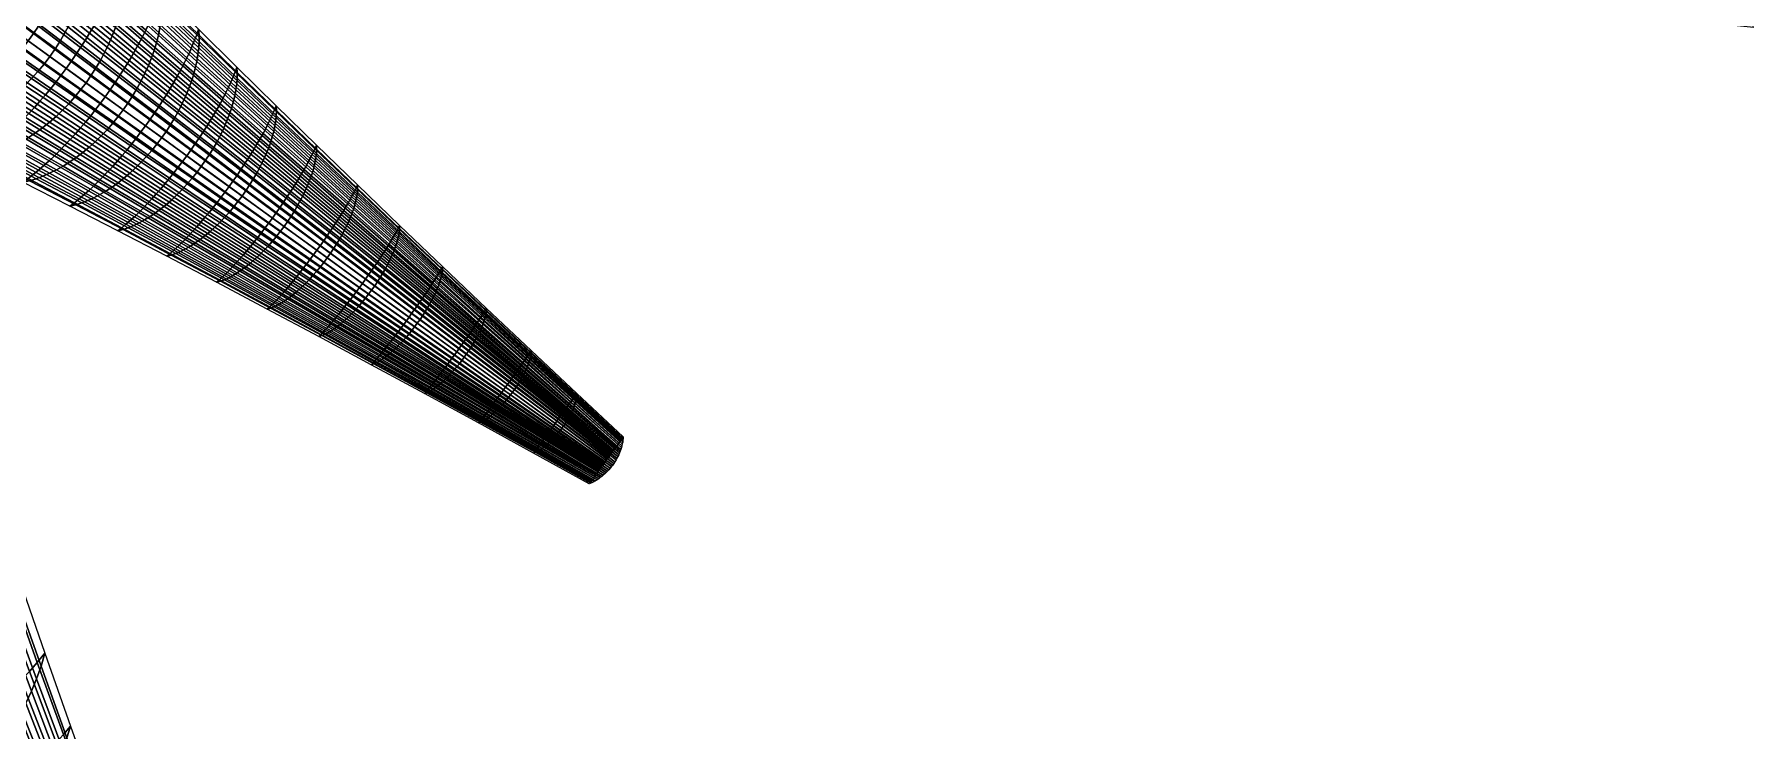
# Model space of a CAD drawing. Header units: inches. Extents: x 29.4 to 79.5, y 9 to 69.7.
# Drawn here: x 34.727 to 36.145, y 19.332 to 19.91 of the extents above; entities that cross this region are included whole.
import ezdxf

# ---------------------------------------------------------------- set-up
doc = ezdxf.new("R2010")
doc.units = ezdxf.units.IN
doc.header["$MEASUREMENT"] = 0
doc.layers.add('planta', color=7, linetype='Continuous')

# ---------------------------------------------------------------- blocks, each defined once
blk = doc.blocks.new('hoja1')
at = {"color": 86}
mesh = blk.add_polymesh((9, 9), dxfattribs=at)
for k, corner in enumerate([(-0.003411, 0.045225, 0.059795), (-0.003112, 0.047264, 0.061868), (-0.002815, 0.049346, 0.063898), (-0.002518, 0.051467, 0.065886), (-0.002224, 0.053629, 0.067831), (-0.00193, 0.05583, 0.069732), (-0.001639, 0.058068, 0.071588), (-0.001349, 0.060344, 0.073399), (-0.001061, 0.062656, 0.075163), (-0.003278, 0.045333, 0.059764), (-0.002995, 0.047356, 0.061834), (-0.002712, 0.049423, 0.063864), (-0.002429, 0.051532, 0.065851), (-0.002145, 0.053683, 0.067795), (-0.001862, 0.055875, 0.069695), (-0.001577, 0.058108, 0.071551), (-0.001293, 0.060379, 0.073361), (-0.001007, 0.06269, 0.075125), (-0.003129, 0.045435, 0.059734), (-0.002863, 0.047444, 0.061803), (-0.002595, 0.049497, 0.063831), (-0.002326, 0.051594, 0.065817), (-0.002056, 0.053735, 0.067761), (-0.001783, 0.055919, 0.06966), (-0.001508, 0.058145, 0.071515), (-0.001231, 0.060413, 0.073325), (-0.000952, 0.062722, 0.07509), (-0.002966, 0.045532, 0.059705), (-0.002717, 0.047526, 0.061774), (-0.002466, 0.049566, 0.063801), (-0.002212, 0.051652, 0.065786), (-0.001955, 0.053783, 0.067728), (-0.001695, 0.055959, 0.069627), (-0.001431, 0.05818, 0.071482), (-0.001164, 0.060444, 0.073292), (-0.000894, 0.062753, 0.075056), (-0.00279, 0.045622, 0.059679), (-0.002558, 0.047603, 0.061746), (-0.002324, 0.049631, 0.063772), (-0.002085, 0.051706, 0.065757), (-0.001844, 0.053829, 0.067698), (-0.001598, 0.055997, 0.069597), (-0.001348, 0.058213, 0.071451), (-0.001093, 0.060474, 0.073261), (-0.000833, 0.062781, 0.075025), (-0.002602, 0.045706, 0.059654), (-0.002388, 0.047674, 0.06172), (-0.00217, 0.049691, 0.063746), (-0.001949, 0.051757, 0.065729), (-0.001723, 0.053871, 0.06767), (-0.001493, 0.056033, 0.069568), (-0.001258, 0.058243, 0.071422), (-0.001018, 0.060501, 0.073231), (-0.000771, 0.062807, 0.074995), (-0.002402, 0.045783, 0.059631), (-0.002206, 0.04774, 0.061697), (-0.002006, 0.049747, 0.063721), (-0.001803, 0.051803, 0.065704), (-0.001594, 0.05391, 0.067645), (-0.001381, 0.056066, 0.069542), (-0.001162, 0.058271, 0.071395), (-0.000938, 0.060527, 0.073204), (-0.000707, 0.062832, 0.074968), (-0.002191, 0.045853, 0.05961), (-0.002014, 0.0478, 0.061675), (-0.001833, 0.049798, 0.063699), (-0.001648, 0.051846, 0.065681), (-0.001458, 0.053945, 0.067621), (-0.001262, 0.056095, 0.069518), (-0.001061, 0.058297, 0.071371), (-0.000855, 0.06055, 0.07318), (-0.000641, 0.062854, 0.074944), (-0.001972, 0.045917, 0.059592), (-0.001813, 0.047854, 0.061656), (-0.001651, 0.049843, 0.063679), (-0.001485, 0.051884, 0.06566), (-0.001314, 0.053977, 0.0676), (-0.001137, 0.056122, 0.069496), (-0.000956, 0.05832, 0.071349), (-0.000768, 0.060571, 0.073158), (-0.000574, 0.062874, 0.074922)]):
    mesh.set_mesh_vertex(divmod(k, 9), corner)
mesh = blk.add_polymesh((9, 9), dxfattribs=at)
for k, corner in enumerate([(-0.001972, 0.045917, 0.059592), (-0.001813, 0.047854, 0.061656), (-0.001651, 0.049843, 0.063679), (-0.001485, 0.051884, 0.06566), (-0.001314, 0.053977, 0.0676), (-0.001137, 0.056122, 0.069496), (-0.000956, 0.05832, 0.071349), (-0.000768, 0.060571, 0.073158), (-0.000574, 0.062874, 0.074922), (-0.001743, 0.045973, 0.059575), (-0.001604, 0.047902, 0.061638), (-0.001461, 0.049884, 0.063661), (-0.001315, 0.051918, 0.065642), (-0.001163, 0.054005, 0.067581), (-0.001007, 0.056146, 0.069477), (-0.000846, 0.058341, 0.07133), (-0.000679, 0.060589, 0.073138), (-0.000505, 0.062892, 0.074902), (-0.001508, 0.046022, 0.059561), (-0.001388, 0.047944, 0.061623), (-0.001265, 0.049919, 0.063645), (-0.001138, 0.051948, 0.065626), (-0.001007, 0.05403, 0.067565), (-0.000872, 0.056167, 0.06946), (-0.000732, 0.058358, 0.071313), (-0.000586, 0.060605, 0.073121), (-0.000435, 0.062907, 0.074885), (-0.001266, 0.046064, 0.059548), (-0.001166, 0.04798, 0.06161), (-0.001063, 0.049949, 0.063632), (-0.000957, 0.051973, 0.065612), (-0.000847, 0.054051, 0.067551), (-0.000733, 0.056185, 0.069446), (-0.000615, 0.058374, 0.071298), (-0.000492, 0.060619, 0.073107), (-0.000364, 0.06292, 0.07487), (-0.001019, 0.046098, 0.059538), (-0.000939, 0.048009, 0.0616), (-0.000856, 0.049974, 0.063621), (-0.000771, 0.051993, 0.065601), (-0.000682, 0.054068, 0.067539), (-0.00059, 0.056199, 0.069434), (-0.000495, 0.058386, 0.071287), (-0.000396, 0.06063, 0.073095), (-0.000293, 0.062931, 0.074858), (-0.000768, 0.046125, 0.05953), (-0.000708, 0.048032, 0.061592), (-0.000646, 0.049993, 0.063613), (-0.000581, 0.05201, 0.065592), (-0.000514, 0.054082, 0.06753), (-0.000445, 0.05621, 0.069425), (-0.000373, 0.058396, 0.071277), (-0.000298, 0.060639, 0.073085), (-0.00022, 0.06294, 0.074849), (-0.000514, 0.046144, 0.059525), (-0.000474, 0.048048, 0.061586), (-0.000432, 0.050007, 0.063607), (-0.000389, 0.052021, 0.065586), (-0.000344, 0.054092, 0.067524), (-0.000298, 0.056219, 0.069419), (-0.00025, 0.058403, 0.071271), (-0.000199, 0.060645, 0.073079), (-0.000147, 0.062946, 0.074842), (-0.000257, 0.046156, 0.059521), (-0.000237, 0.048058, 0.061582), (-0.000216, 0.050015, 0.063603), (-0.000195, 0.052028, 0.065582), (-0.000173, 0.054097, 0.06752), (-0.000149, 0.056223, 0.069415), (-0.000125, 0.058407, 0.071267), (-0.0001, 0.060649, 0.073075), (-0.000074, 0.062949, 0.074838), (0, 0.04616, 0.05952), (0, 0.048061, 0.061581), (0, 0.050018, 0.063602), (0, 0.05203, 0.065581), (0, 0.054099, 0.067519), (0, 0.056225, 0.069414), (0, 0.058408, 0.071265), (0, 0.06065, 0.073073), (0, 0.06295, 0.074837)]):
    mesh.set_mesh_vertex(divmod(k, 9), corner)
mesh = blk.add_polymesh((9, 9), dxfattribs=at)
for k, corner in enumerate([(0, 0.04616, 0.05952), (0, 0.048061, 0.061581), (0, 0.050018, 0.063602), (0, 0.05203, 0.065581), (0, 0.054099, 0.067519), (0, 0.056225, 0.069414), (0, 0.058408, 0.071265), (0, 0.06065, 0.073073), (0, 0.06295, 0.074837), (0.000257, 0.046156, 0.059521), (0.000237, 0.048058, 0.061582), (0.000216, 0.050015, 0.063603), (0.000195, 0.052028, 0.065582), (0.000173, 0.054097, 0.06752), (0.000149, 0.056223, 0.069415), (0.000125, 0.058407, 0.071267), (0.0001, 0.060649, 0.073075), (0.000074, 0.062949, 0.074838), (0.000514, 0.046144, 0.059525), (0.000474, 0.048048, 0.061586), (0.000432, 0.050007, 0.063607), (0.000389, 0.052021, 0.065586), (0.000344, 0.054092, 0.067524), (0.000298, 0.056219, 0.069419), (0.00025, 0.058403, 0.071271), (0.000199, 0.060645, 0.073079), (0.000147, 0.062946, 0.074842), (0.000768, 0.046125, 0.05953), (0.000708, 0.048032, 0.061592), (0.000646, 0.049993, 0.063613), (0.000581, 0.05201, 0.065592), (0.000514, 0.054082, 0.06753), (0.000445, 0.05621, 0.069425), (0.000373, 0.058396, 0.071277), (0.000298, 0.060639, 0.073085), (0.00022, 0.06294, 0.074849), (0.001019, 0.046098, 0.059538), (0.000939, 0.048009, 0.0616), (0.000856, 0.049974, 0.063621), (0.000771, 0.051993, 0.065601), (0.000682, 0.054068, 0.067539), (0.00059, 0.056199, 0.069434), (0.000495, 0.058386, 0.071287), (0.000396, 0.06063, 0.073095), (0.000293, 0.062931, 0.074858), (0.001266, 0.046064, 0.059548), (0.001166, 0.04798, 0.06161), (0.001063, 0.049949, 0.063632), (0.000957, 0.051973, 0.065612), (0.000847, 0.054051, 0.067551), (0.000733, 0.056185, 0.069446), (0.000615, 0.058374, 0.071298), (0.000492, 0.060619, 0.073107), (0.000364, 0.06292, 0.07487), (0.001508, 0.046022, 0.059561), (0.001388, 0.047944, 0.061623), (0.001265, 0.049919, 0.063645), (0.001138, 0.051948, 0.065626), (0.001007, 0.05403, 0.067565), (0.000872, 0.056167, 0.06946), (0.000732, 0.058358, 0.071313), (0.000586, 0.060605, 0.073121), (0.000435, 0.062907, 0.074885), (0.001743, 0.045973, 0.059575), (0.001604, 0.047902, 0.061638), (0.001461, 0.049884, 0.063661), (0.001315, 0.051918, 0.065642), (0.001163, 0.054005, 0.067581), (0.001007, 0.056146, 0.069477), (0.000846, 0.058341, 0.07133), (0.000679, 0.060589, 0.073138), (0.000505, 0.062892, 0.074902), (0.001972, 0.045917, 0.059592), (0.001813, 0.047854, 0.061656), (0.001651, 0.049843, 0.063679), (0.001485, 0.051884, 0.06566), (0.001314, 0.053977, 0.0676), (0.001137, 0.056122, 0.069496), (0.000956, 0.05832, 0.071349), (0.000768, 0.060571, 0.073158), (0.000574, 0.062874, 0.074922)]):
    mesh.set_mesh_vertex(divmod(k, 9), corner)
mesh = blk.add_polymesh((9, 9), dxfattribs=at)
for k, corner in enumerate([(0.001972, 0.045917, 0.059592), (0.001813, 0.047854, 0.061656), (0.001651, 0.049843, 0.063679), (0.001485, 0.051884, 0.06566), (0.001314, 0.053977, 0.0676), (0.001137, 0.056122, 0.069496), (0.000956, 0.05832, 0.071349), (0.000768, 0.060571, 0.073158), (0.000574, 0.062874, 0.074922), (0.002191, 0.045853, 0.05961), (0.002014, 0.0478, 0.061675), (0.001833, 0.049798, 0.063699), (0.001648, 0.051846, 0.065681), (0.001458, 0.053945, 0.067621), (0.001262, 0.056095, 0.069518), (0.001061, 0.058297, 0.071371), (0.000855, 0.06055, 0.07318), (0.000641, 0.062854, 0.074944), (0.002402, 0.045783, 0.059631), (0.002206, 0.04774, 0.061697), (0.002006, 0.049747, 0.063721), (0.001803, 0.051803, 0.065704), (0.001594, 0.05391, 0.067645), (0.001381, 0.056066, 0.069542), (0.001162, 0.058271, 0.071395), (0.000938, 0.060527, 0.073204), (0.000707, 0.062832, 0.074968), (0.002602, 0.045706, 0.059654), (0.002388, 0.047674, 0.06172), (0.00217, 0.049691, 0.063746), (0.001949, 0.051757, 0.065729), (0.001723, 0.053871, 0.06767), (0.001493, 0.056033, 0.069568), (0.001258, 0.058243, 0.071422), (0.001018, 0.060501, 0.073231), (0.000771, 0.062807, 0.074995), (0.00279, 0.045622, 0.059679), (0.002558, 0.047603, 0.061746), (0.002324, 0.049631, 0.063772), (0.002085, 0.051706, 0.065757), (0.001844, 0.053829, 0.067698), (0.001598, 0.055997, 0.069597), (0.001348, 0.058213, 0.071451), (0.001093, 0.060474, 0.073261), (0.000833, 0.062781, 0.075025), (0.002966, 0.045532, 0.059705), (0.002717, 0.047526, 0.061774), (0.002466, 0.049566, 0.063801), (0.002212, 0.051652, 0.065786), (0.001955, 0.053783, 0.067728), (0.001695, 0.055959, 0.069627), (0.001431, 0.05818, 0.071482), (0.001164, 0.060444, 0.073292), (0.000894, 0.062753, 0.075056), (0.003129, 0.045435, 0.059734), (0.002863, 0.047444, 0.061803), (0.002595, 0.049497, 0.063831), (0.002326, 0.051594, 0.065817), (0.002056, 0.053735, 0.067761), (0.001783, 0.055919, 0.06966), (0.001508, 0.058145, 0.071515), (0.001231, 0.060413, 0.073325), (0.000952, 0.062722, 0.07509), (0.003278, 0.045333, 0.059764), (0.002995, 0.047356, 0.061834), (0.002712, 0.049423, 0.063864), (0.002429, 0.051532, 0.065851), (0.002145, 0.053683, 0.067795), (0.001862, 0.055875, 0.069695), (0.001577, 0.058108, 0.071551), (0.001293, 0.060379, 0.073361), (0.001007, 0.06269, 0.075125), (0.003411, 0.045225, 0.059795), (0.003112, 0.047264, 0.061868), (0.002815, 0.049346, 0.063898), (0.002518, 0.051467, 0.065886), (0.002224, 0.053629, 0.067831), (0.00193, 0.05583, 0.069732), (0.001639, 0.058068, 0.071588), (0.001349, 0.060344, 0.073399), (0.001061, 0.062656, 0.075163)]):
    mesh.set_mesh_vertex(divmod(k, 9), corner)
mesh = blk.add_polymesh((9, 9), dxfattribs=at)
for k, corner in enumerate([(-0.003411, 0.045225, 0.059795), (-0.003112, 0.047264, 0.061868), (-0.002815, 0.049346, 0.063898), (-0.002518, 0.051467, 0.065886), (-0.002224, 0.053629, 0.067831), (-0.00193, 0.05583, 0.069732), (-0.001639, 0.058068, 0.071588), (-0.001349, 0.060344, 0.073399), (-0.001061, 0.062656, 0.075163), (-0.003252, 0.045266, 0.059795), (-0.002972, 0.047297, 0.061868), (-0.002691, 0.04937, 0.063898), (-0.00241, 0.051485, 0.065886), (-0.002129, 0.05364, 0.067831), (-0.001847, 0.055836, 0.069732), (-0.001563, 0.058071, 0.071588), (-0.001279, 0.060345, 0.073399), (-0.000994, 0.062656, 0.075163), (-0.003082, 0.045304, 0.059795), (-0.002821, 0.047327, 0.061868), (-0.002558, 0.049393, 0.063898), (-0.002293, 0.051501, 0.065886), (-0.002026, 0.053651, 0.067831), (-0.001756, 0.055842, 0.069732), (-0.001483, 0.058074, 0.071588), (-0.001207, 0.060346, 0.073399), (-0.000928, 0.062656, 0.075163), (-0.002903, 0.04534, 0.059795), (-0.00266, 0.047355, 0.061868), (-0.002415, 0.049414, 0.063898), (-0.002166, 0.051516, 0.065886), (-0.001914, 0.053661, 0.067831), (-0.001658, 0.055848, 0.069732), (-0.001397, 0.058077, 0.071588), (-0.001132, 0.060346, 0.073399), (-0.000862, 0.062656, 0.075163), (-0.002714, 0.045374, 0.059795), (-0.002491, 0.047381, 0.061868), (-0.002263, 0.049433, 0.063898), (-0.002032, 0.05153, 0.065886), (-0.001795, 0.05367, 0.067831), (-0.001554, 0.055853, 0.069732), (-0.001307, 0.058079, 0.071588), (-0.001055, 0.060347, 0.073399), (-0.000795, 0.062656, 0.075163), (-0.002518, 0.045405, 0.059795), (-0.002313, 0.047406, 0.061868), (-0.002103, 0.049452, 0.063898), (-0.001889, 0.051543, 0.065886), (-0.00167, 0.053678, 0.067831), (-0.001445, 0.055858, 0.069732), (-0.001213, 0.058081, 0.071588), (-0.000975, 0.060347, 0.073399), (-0.000729, 0.062656, 0.075163), (-0.002313, 0.045433, 0.059795), (-0.002127, 0.047428, 0.061868), (-0.001936, 0.049468, 0.063898), (-0.00174, 0.051555, 0.065886), (-0.001538, 0.053686, 0.067831), (-0.00133, 0.055862, 0.069732), (-0.001115, 0.058083, 0.071588), (-0.000893, 0.060348, 0.073399), (-0.000663, 0.062656, 0.075163), (-0.002102, 0.045458, 0.059795), (-0.001934, 0.047448, 0.061868), (-0.001762, 0.049483, 0.063898), (-0.001584, 0.051565, 0.065886), (-0.001401, 0.053693, 0.067831), (-0.001211, 0.055867, 0.069732), (-0.001014, 0.058085, 0.071588), (-0.000809, 0.060348, 0.073399), (-0.000597, 0.062656, 0.075163), (-0.001884, 0.045481, 0.059795), (-0.001735, 0.047466, 0.061868), (-0.001581, 0.049497, 0.063898), (-0.001423, 0.051575, 0.065886), (-0.001258, 0.053699, 0.067831), (-0.001087, 0.05587, 0.069732), (-0.000909, 0.058087, 0.071588), (-0.000724, 0.060349, 0.073399), (-0.00053, 0.062656, 0.075163)]):
    mesh.set_mesh_vertex(divmod(k, 9), corner)
mesh = blk.add_polymesh((9, 9), dxfattribs=at)
for k, corner in enumerate([(-0.001884, 0.045481, 0.059795), (-0.001735, 0.047466, 0.061868), (-0.001581, 0.049497, 0.063898), (-0.001423, 0.051575, 0.065886), (-0.001258, 0.053699, 0.067831), (-0.001087, 0.05587, 0.069732), (-0.000909, 0.058087, 0.071588), (-0.000724, 0.060349, 0.073399), (-0.00053, 0.062656, 0.075163), (-0.001661, 0.045502, 0.059795), (-0.00153, 0.047482, 0.061868), (-0.001396, 0.049509, 0.063898), (-0.001256, 0.051584, 0.065886), (-0.001111, 0.053705, 0.067831), (-0.000959, 0.055873, 0.069732), (-0.000801, 0.058088, 0.071588), (-0.000636, 0.060349, 0.073399), (-0.000464, 0.062656, 0.075163), (-0.001433, 0.045519, 0.059795), (-0.001321, 0.047495, 0.061868), (-0.001205, 0.049519, 0.063898), (-0.001085, 0.051591, 0.065886), (-0.000959, 0.05371, 0.067831), (-0.000828, 0.055876, 0.069732), (-0.000691, 0.058089, 0.071588), (-0.000548, 0.06035, 0.073399), (-0.000398, 0.062656, 0.075163), (-0.0012, 0.045534, 0.059795), (-0.001107, 0.047507, 0.061868), (-0.001011, 0.049528, 0.063898), (-0.00091, 0.051597, 0.065886), (-0.000805, 0.053714, 0.067831), (-0.000695, 0.055878, 0.069732), (-0.000579, 0.05809, 0.071588), (-0.000458, 0.06035, 0.073399), (-0.000331, 0.062656, 0.075163), (-0.000964, 0.045546, 0.059795), (-0.00089, 0.047517, 0.061868), (-0.000812, 0.049535, 0.063898), (-0.000732, 0.051602, 0.065886), (-0.000647, 0.053717, 0.067831), (-0.000559, 0.05588, 0.069732), (-0.000466, 0.058091, 0.071588), (-0.000368, 0.06035, 0.073399), (-0.000265, 0.062656, 0.075163), (-0.000726, 0.045556, 0.059795), (-0.00067, 0.047524, 0.061868), (-0.000612, 0.049541, 0.063898), (-0.000551, 0.051606, 0.065886), (-0.000487, 0.05372, 0.067831), (-0.000421, 0.055882, 0.069732), (-0.00035, 0.058092, 0.071588), (-0.000277, 0.06035, 0.073399), (-0.000199, 0.062656, 0.075163), (-0.000485, 0.045563, 0.059795), (-0.000448, 0.047529, 0.061868), (-0.000409, 0.049545, 0.063898), (-0.000368, 0.051609, 0.065886), (-0.000326, 0.053722, 0.067831), (-0.000281, 0.055883, 0.069732), (-0.000234, 0.058093, 0.071588), (-0.000185, 0.06035, 0.073399), (-0.000133, 0.062656, 0.075163), (-0.000243, 0.045567, 0.059795), (-0.000224, 0.047533, 0.061868), (-0.000205, 0.049547, 0.063898), (-0.000185, 0.051611, 0.065886), (-0.000163, 0.053723, 0.067831), (-0.000141, 0.055884, 0.069732), (-0.000117, 0.058093, 0.071588), (-0.000092, 0.06035, 0.073399), (-0.000066, 0.062656, 0.075163), (0, 0.045568, 0.059795), (0, 0.047534, 0.061868), (0, 0.049548, 0.063898), (0, 0.051611, 0.065886), (0, 0.053723, 0.067831), (0, 0.055884, 0.069732), (0, 0.058093, 0.071588), (0, 0.06035, 0.073399), (0, 0.062656, 0.075163)]):
    mesh.set_mesh_vertex(divmod(k, 9), corner)
mesh = blk.add_polymesh((9, 9), dxfattribs=at)
for k, corner in enumerate([(0, 0.045568, 0.059795), (0, 0.047534, 0.061868), (0, 0.049548, 0.063898), (0, 0.051611, 0.065886), (0, 0.053723, 0.067831), (0, 0.055884, 0.069732), (0, 0.058093, 0.071588), (0, 0.06035, 0.073399), (0, 0.062656, 0.075163), (0.000243, 0.045567, 0.059795), (0.000224, 0.047533, 0.061868), (0.000205, 0.049547, 0.063898), (0.000185, 0.051611, 0.065886), (0.000163, 0.053723, 0.067831), (0.000141, 0.055884, 0.069732), (0.000117, 0.058093, 0.071588), (0.000092, 0.06035, 0.073399), (0.000066, 0.062656, 0.075163), (0.000485, 0.045563, 0.059795), (0.000448, 0.047529, 0.061868), (0.000409, 0.049545, 0.063898), (0.000368, 0.051609, 0.065886), (0.000326, 0.053722, 0.067831), (0.000281, 0.055883, 0.069732), (0.000234, 0.058093, 0.071588), (0.000185, 0.06035, 0.073399), (0.000133, 0.062656, 0.075163), (0.000726, 0.045556, 0.059795), (0.00067, 0.047524, 0.061868), (0.000612, 0.049541, 0.063898), (0.000551, 0.051606, 0.065886), (0.000487, 0.05372, 0.067831), (0.000421, 0.055882, 0.069732), (0.00035, 0.058092, 0.071588), (0.000277, 0.06035, 0.073399), (0.000199, 0.062656, 0.075163), (0.000964, 0.045546, 0.059795), (0.00089, 0.047517, 0.061868), (0.000812, 0.049535, 0.063898), (0.000732, 0.051602, 0.065886), (0.000647, 0.053717, 0.067831), (0.000559, 0.05588, 0.069732), (0.000466, 0.058091, 0.071588), (0.000368, 0.06035, 0.073399), (0.000265, 0.062656, 0.075163), (0.0012, 0.045534, 0.059795), (0.001107, 0.047507, 0.061868), (0.001011, 0.049528, 0.063898), (0.00091, 0.051597, 0.065886), (0.000805, 0.053714, 0.067831), (0.000695, 0.055878, 0.069732), (0.000579, 0.05809, 0.071588), (0.000458, 0.06035, 0.073399), (0.000331, 0.062656, 0.075163), (0.001433, 0.045519, 0.059795), (0.001321, 0.047495, 0.061868), (0.001205, 0.049519, 0.063898), (0.001085, 0.051591, 0.065886), (0.000959, 0.05371, 0.067831), (0.000828, 0.055876, 0.069732), (0.000691, 0.058089, 0.071588), (0.000548, 0.06035, 0.073399), (0.000398, 0.062656, 0.075163), (0.001661, 0.045502, 0.059795), (0.00153, 0.047482, 0.061868), (0.001396, 0.049509, 0.063898), (0.001256, 0.051584, 0.065886), (0.001111, 0.053705, 0.067831), (0.000959, 0.055873, 0.069732), (0.000801, 0.058088, 0.071588), (0.000636, 0.060349, 0.073399), (0.000464, 0.062656, 0.075163), (0.001884, 0.045481, 0.059795), (0.001735, 0.047466, 0.061868), (0.001581, 0.049497, 0.063898), (0.001423, 0.051575, 0.065886), (0.001258, 0.053699, 0.067831), (0.001087, 0.05587, 0.069732), (0.000909, 0.058087, 0.071588), (0.000724, 0.060349, 0.073399), (0.00053, 0.062656, 0.075163)]):
    mesh.set_mesh_vertex(divmod(k, 9), corner)
mesh = blk.add_polymesh((9, 9), dxfattribs=at)
for k, corner in enumerate([(0.001884, 0.045481, 0.059795), (0.001735, 0.047466, 0.061868), (0.001581, 0.049497, 0.063898), (0.001423, 0.051575, 0.065886), (0.001258, 0.053699, 0.067831), (0.001087, 0.05587, 0.069732), (0.000909, 0.058087, 0.071588), (0.000724, 0.060349, 0.073399), (0.00053, 0.062656, 0.075163), (0.002102, 0.045458, 0.059795), (0.001934, 0.047448, 0.061868), (0.001762, 0.049483, 0.063898), (0.001584, 0.051565, 0.065886), (0.001401, 0.053693, 0.067831), (0.001211, 0.055867, 0.069732), (0.001014, 0.058085, 0.071588), (0.000809, 0.060348, 0.073399), (0.000597, 0.062656, 0.075163), (0.002313, 0.045433, 0.059795), (0.002127, 0.047428, 0.061868), (0.001936, 0.049468, 0.063898), (0.00174, 0.051555, 0.065886), (0.001538, 0.053686, 0.067831), (0.00133, 0.055862, 0.069732), (0.001115, 0.058083, 0.071588), (0.000893, 0.060348, 0.073399), (0.000663, 0.062656, 0.075163), (0.002518, 0.045405, 0.059795), (0.002313, 0.047406, 0.061868), (0.002103, 0.049452, 0.063898), (0.001889, 0.051543, 0.065886), (0.00167, 0.053678, 0.067831), (0.001445, 0.055858, 0.069732), (0.001213, 0.058081, 0.071588), (0.000975, 0.060347, 0.073399), (0.000729, 0.062656, 0.075163), (0.002714, 0.045374, 0.059795), (0.002491, 0.047381, 0.061868), (0.002263, 0.049433, 0.063898), (0.002032, 0.05153, 0.065886), (0.001795, 0.05367, 0.067831), (0.001554, 0.055853, 0.069732), (0.001307, 0.058079, 0.071588), (0.001055, 0.060347, 0.073399), (0.000795, 0.062656, 0.075163), (0.002903, 0.04534, 0.059795), (0.00266, 0.047355, 0.061868), (0.002415, 0.049414, 0.063898), (0.002166, 0.051516, 0.065886), (0.001914, 0.053661, 0.067831), (0.001658, 0.055848, 0.069732), (0.001397, 0.058077, 0.071588), (0.001132, 0.060346, 0.073399), (0.000862, 0.062656, 0.075163), (0.003082, 0.045304, 0.059795), (0.002821, 0.047327, 0.061868), (0.002558, 0.049393, 0.063898), (0.002293, 0.051501, 0.065886), (0.002026, 0.053651, 0.067831), (0.001756, 0.055842, 0.069732), (0.001483, 0.058074, 0.071588), (0.001207, 0.060346, 0.073399), (0.000928, 0.062656, 0.075163), (0.003252, 0.045266, 0.059795), (0.002972, 0.047297, 0.061868), (0.002691, 0.04937, 0.063898), (0.00241, 0.051485, 0.065886), (0.002129, 0.05364, 0.067831), (0.001847, 0.055836, 0.069732), (0.001563, 0.058071, 0.071588), (0.001279, 0.060345, 0.073399), (0.000994, 0.062656, 0.075163), (0.003411, 0.045225, 0.059795), (0.003112, 0.047264, 0.061868), (0.002815, 0.049346, 0.063898), (0.002518, 0.051467, 0.065886), (0.002224, 0.053629, 0.067831), (0.00193, 0.05583, 0.069732), (0.001639, 0.058068, 0.071588), (0.001349, 0.060344, 0.073399), (0.001061, 0.062656, 0.075163)]):
    mesh.set_mesh_vertex(divmod(k, 9), corner)
mesh = blk.add_polymesh((9, 9), dxfattribs=at)
for k, corner in enumerate([(-0.003152, 0.032234, 0.041706), (-0.003009, 0.033771, 0.044068), (-0.002866, 0.035357, 0.046395), (-0.002721, 0.036991, 0.048688), (-0.002575, 0.038676, 0.050944), (-0.002428, 0.04041, 0.053163), (-0.002279, 0.042195, 0.055345), (-0.002127, 0.04403, 0.057488), (-0.001972, 0.045917, 0.059592), (-0.002775, 0.032375, 0.041697), (-0.00265, 0.033901, 0.044057), (-0.002525, 0.035475, 0.046384), (-0.002399, 0.037098, 0.048675), (-0.002272, 0.038772, 0.05093), (-0.002143, 0.040496, 0.053149), (-0.002013, 0.04227, 0.05533), (-0.001879, 0.044096, 0.057472), (-0.001743, 0.045973, 0.059575), (-0.002391, 0.032498, 0.041688), (-0.002285, 0.034014, 0.044048), (-0.002178, 0.035578, 0.046374), (-0.00207, 0.037192, 0.048664), (-0.001961, 0.038856, 0.050919), (-0.001851, 0.04057, 0.053136), (-0.001739, 0.042336, 0.055316), (-0.001625, 0.044153, 0.057458), (-0.001508, 0.046022, 0.059561), (-0.002001, 0.032603, 0.041681), (-0.001913, 0.03411, 0.04404), (-0.001824, 0.035666, 0.046365), (-0.001735, 0.037271, 0.048655), (-0.001644, 0.038927, 0.050909), (-0.001553, 0.040633, 0.053126), (-0.001459, 0.042391, 0.055305), (-0.001364, 0.044201, 0.057446), (-0.001266, 0.046064, 0.059548), (-0.001607, 0.032689, 0.041675), (-0.001536, 0.034189, 0.044033), (-0.001465, 0.035738, 0.046358), (-0.001394, 0.037336, 0.048647), (-0.001322, 0.038985, 0.0509), (-0.001249, 0.040685, 0.053117), (-0.001174, 0.042437, 0.055296), (-0.001098, 0.044241, 0.057437), (-0.001019, 0.046098, 0.059538), (-0.001209, 0.032756, 0.04167), (-0.001156, 0.034251, 0.044028), (-0.001103, 0.035794, 0.046352), (-0.001049, 0.037387, 0.048641), (-0.000995, 0.039031, 0.050894), (-0.00094, 0.040726, 0.05311), (-0.000884, 0.042473, 0.055289), (-0.000827, 0.044272, 0.057429), (-0.000768, 0.046125, 0.05953), (-0.000807, 0.032804, 0.041667), (-0.000772, 0.034295, 0.044025), (-0.000737, 0.035834, 0.046348), (-0.000701, 0.037423, 0.048637), (-0.000665, 0.039063, 0.050889), (-0.000629, 0.040755, 0.053105), (-0.000591, 0.042498, 0.055284), (-0.000553, 0.044294, 0.057424), (-0.000514, 0.046144, 0.059525), (-0.000404, 0.032833, 0.041665), (-0.000387, 0.034321, 0.044022), (-0.000369, 0.035858, 0.046346), (-0.000351, 0.037445, 0.048634), (-0.000333, 0.039083, 0.050887), (-0.000315, 0.040772, 0.053102), (-0.000296, 0.042513, 0.055281), (-0.000277, 0.044308, 0.05742), (-0.000257, 0.046156, 0.059521), (0, 0.032843, 0.041664), (0, 0.03433, 0.044022), (0, 0.035866, 0.046345), (0, 0.037453, 0.048633), (0, 0.039089, 0.050886), (0, 0.040778, 0.053101), (0, 0.042519, 0.05528), (0, 0.044312, 0.057419), (0, 0.04616, 0.05952)]):
    mesh.set_mesh_vertex(divmod(k, 9), corner)
mesh = blk.add_polymesh((9, 9), dxfattribs=at)
for k, corner in enumerate([(0, 0.032843, 0.041664), (0, 0.03433, 0.044022), (0, 0.035866, 0.046345), (0, 0.037453, 0.048633), (0, 0.039089, 0.050886), (0, 0.040778, 0.053101), (0, 0.042519, 0.05528), (0, 0.044312, 0.057419), (0, 0.04616, 0.05952), (0.000404, 0.032833, 0.041665), (0.000387, 0.034321, 0.044022), (0.000369, 0.035858, 0.046346), (0.000351, 0.037445, 0.048634), (0.000333, 0.039083, 0.050887), (0.000315, 0.040772, 0.053102), (0.000296, 0.042513, 0.055281), (0.000277, 0.044308, 0.05742), (0.000257, 0.046156, 0.059521), (0.000807, 0.032804, 0.041667), (0.000772, 0.034295, 0.044025), (0.000737, 0.035834, 0.046348), (0.000701, 0.037423, 0.048637), (0.000665, 0.039063, 0.050889), (0.000629, 0.040755, 0.053105), (0.000591, 0.042498, 0.055284), (0.000553, 0.044294, 0.057424), (0.000514, 0.046144, 0.059525), (0.001209, 0.032756, 0.04167), (0.001156, 0.034251, 0.044028), (0.001103, 0.035794, 0.046352), (0.001049, 0.037387, 0.048641), (0.000995, 0.039031, 0.050894), (0.00094, 0.040726, 0.05311), (0.000884, 0.042473, 0.055289), (0.000827, 0.044272, 0.057429), (0.000768, 0.046125, 0.05953), (0.001607, 0.032689, 0.041675), (0.001536, 0.034189, 0.044033), (0.001465, 0.035738, 0.046358), (0.001394, 0.037336, 0.048647), (0.001322, 0.038985, 0.0509), (0.001249, 0.040685, 0.053117), (0.001174, 0.042437, 0.055296), (0.001098, 0.044241, 0.057437), (0.001019, 0.046098, 0.059538), (0.002001, 0.032603, 0.041681), (0.001913, 0.03411, 0.04404), (0.001824, 0.035666, 0.046365), (0.001735, 0.037271, 0.048655), (0.001644, 0.038927, 0.050909), (0.001553, 0.040633, 0.053126), (0.001459, 0.042391, 0.055305), (0.001364, 0.044201, 0.057446), (0.001266, 0.046064, 0.059548), (0.002391, 0.032498, 0.041688), (0.002285, 0.034014, 0.044048), (0.002178, 0.035578, 0.046374), (0.00207, 0.037192, 0.048664), (0.001961, 0.038856, 0.050919), (0.001851, 0.04057, 0.053136), (0.001739, 0.042336, 0.055316), (0.001625, 0.044153, 0.057458), (0.001508, 0.046022, 0.059561), (0.002775, 0.032375, 0.041697), (0.00265, 0.033901, 0.044057), (0.002525, 0.035475, 0.046384), (0.002399, 0.037098, 0.048675), (0.002272, 0.038772, 0.05093), (0.002143, 0.040496, 0.053149), (0.002013, 0.04227, 0.05533), (0.001879, 0.044096, 0.057472), (0.001743, 0.045973, 0.059575), (0.003152, 0.032234, 0.041706), (0.003009, 0.033771, 0.044068), (0.002866, 0.035357, 0.046395), (0.002721, 0.036991, 0.048688), (0.002575, 0.038676, 0.050944), (0.002428, 0.04041, 0.053163), (0.002279, 0.042195, 0.055345), (0.002127, 0.04403, 0.057488), (0.001972, 0.045917, 0.059592)]):
    mesh.set_mesh_vertex(divmod(k, 9), corner)
mesh = blk.add_polymesh((9, 9), dxfattribs=at)
for k, corner in enumerate([(-0.005827, 0.030499, 0.041827), (-0.005523, 0.032178, 0.0442), (-0.00522, 0.033905, 0.046539), (-0.004917, 0.035678, 0.048842), (-0.004614, 0.037498, 0.051109), (-0.004312, 0.039364, 0.053339), (-0.004011, 0.041274, 0.05553), (-0.00371, 0.043228, 0.057683), (-0.003411, 0.045225, 0.059795), (-0.005534, 0.03077, 0.041808), (-0.005252, 0.032427, 0.04418), (-0.00497, 0.034132, 0.046516), (-0.004688, 0.035883, 0.048818), (-0.004406, 0.037682, 0.051083), (-0.004124, 0.039527, 0.053311), (-0.003842, 0.041417, 0.055501), (-0.00356, 0.043353, 0.057652), (-0.003278, 0.045333, 0.059764), (-0.005227, 0.031027, 0.04179), (-0.004966, 0.032662, 0.04416), (-0.004705, 0.034346, 0.046495), (-0.004444, 0.036078, 0.048795), (-0.004183, 0.037856, 0.051059), (-0.003921, 0.039682, 0.053285), (-0.003658, 0.041554, 0.055474), (-0.003394, 0.043472, 0.057623), (-0.003129, 0.045435, 0.059734), (-0.004908, 0.031268, 0.041774), (-0.004668, 0.032884, 0.044142), (-0.004428, 0.034548, 0.046475), (-0.004187, 0.036261, 0.048774), (-0.003945, 0.03802, 0.051036), (-0.003703, 0.039828, 0.053261), (-0.003459, 0.041682, 0.055448), (-0.003213, 0.043583, 0.057596), (-0.002966, 0.045532, 0.059705), (-0.004577, 0.031494, 0.041758), (-0.004357, 0.033092, 0.044124), (-0.004137, 0.034738, 0.046457), (-0.003916, 0.036432, 0.048753), (-0.003694, 0.038174, 0.051014), (-0.003471, 0.039964, 0.053238), (-0.003246, 0.041802, 0.055424), (-0.003019, 0.043688, 0.057571), (-0.00279, 0.045622, 0.059679), (-0.004235, 0.031705, 0.041743), (-0.004035, 0.033285, 0.044108), (-0.003834, 0.034914, 0.046439), (-0.003633, 0.036591, 0.048735), (-0.003431, 0.038317, 0.050994), (-0.003227, 0.040091, 0.053217), (-0.003021, 0.041914, 0.055401), (-0.002812, 0.043785, 0.057547), (-0.002602, 0.045706, 0.059654), (-0.003883, 0.031898, 0.04173), (-0.003702, 0.033463, 0.044094), (-0.003521, 0.035076, 0.046423), (-0.003339, 0.036737, 0.048717), (-0.003156, 0.038448, 0.050976), (-0.002971, 0.040208, 0.053197), (-0.002784, 0.042017, 0.055381), (-0.002594, 0.043875, 0.057526), (-0.002402, 0.045783, 0.059631), (-0.003522, 0.032075, 0.041718), (-0.00336, 0.033625, 0.04408), (-0.003198, 0.035223, 0.046409), (-0.003035, 0.036871, 0.048702), (-0.00287, 0.038568, 0.050959), (-0.002704, 0.040314, 0.053179), (-0.002536, 0.04211, 0.055362), (-0.002365, 0.043957, 0.057506), (-0.002191, 0.045853, 0.05961), (-0.003152, 0.032234, 0.041706), (-0.003009, 0.033771, 0.044068), (-0.002866, 0.035357, 0.046395), (-0.002721, 0.036991, 0.048688), (-0.002575, 0.038676, 0.050944), (-0.002428, 0.04041, 0.053163), (-0.002279, 0.042195, 0.055345), (-0.002127, 0.04403, 0.057488), (-0.001972, 0.045917, 0.059592)]):
    mesh.set_mesh_vertex(divmod(k, 9), corner)
mesh = blk.add_polymesh((9, 9), dxfattribs=at)
for k, corner in enumerate([(0.003152, 0.032234, 0.041706), (0.003009, 0.033771, 0.044068), (0.002866, 0.035357, 0.046395), (0.002721, 0.036991, 0.048688), (0.002575, 0.038676, 0.050944), (0.002428, 0.04041, 0.053163), (0.002279, 0.042195, 0.055345), (0.002127, 0.04403, 0.057488), (0.001972, 0.045917, 0.059592), (0.003522, 0.032075, 0.041718), (0.00336, 0.033625, 0.04408), (0.003198, 0.035223, 0.046409), (0.003035, 0.036871, 0.048702), (0.00287, 0.038568, 0.050959), (0.002704, 0.040314, 0.053179), (0.002536, 0.04211, 0.055362), (0.002365, 0.043957, 0.057506), (0.002191, 0.045853, 0.05961), (0.003883, 0.031898, 0.04173), (0.003702, 0.033463, 0.044094), (0.003521, 0.035076, 0.046423), (0.003339, 0.036737, 0.048717), (0.003156, 0.038448, 0.050976), (0.002971, 0.040208, 0.053197), (0.002784, 0.042017, 0.055381), (0.002594, 0.043875, 0.057526), (0.002402, 0.045783, 0.059631), (0.004235, 0.031705, 0.041743), (0.004035, 0.033285, 0.044108), (0.003834, 0.034914, 0.046439), (0.003633, 0.036591, 0.048735), (0.003431, 0.038317, 0.050994), (0.003227, 0.040091, 0.053217), (0.003021, 0.041914, 0.055401), (0.002812, 0.043785, 0.057547), (0.002602, 0.045706, 0.059654), (0.004577, 0.031494, 0.041758), (0.004357, 0.033092, 0.044124), (0.004137, 0.034738, 0.046457), (0.003916, 0.036432, 0.048753), (0.003694, 0.038174, 0.051014), (0.003471, 0.039964, 0.053238), (0.003246, 0.041802, 0.055424), (0.003019, 0.043688, 0.057571), (0.00279, 0.045622, 0.059679), (0.004908, 0.031268, 0.041774), (0.004668, 0.032884, 0.044142), (0.004428, 0.034548, 0.046475), (0.004187, 0.036261, 0.048774), (0.003945, 0.03802, 0.051036), (0.003703, 0.039828, 0.053261), (0.003459, 0.041682, 0.055448), (0.003213, 0.043583, 0.057596), (0.002966, 0.045532, 0.059705), (0.005227, 0.031027, 0.04179), (0.004966, 0.032662, 0.04416), (0.004705, 0.034346, 0.046495), (0.004444, 0.036078, 0.048795), (0.004183, 0.037856, 0.051059), (0.003921, 0.039682, 0.053285), (0.003658, 0.041554, 0.055474), (0.003394, 0.043472, 0.057623), (0.003129, 0.045435, 0.059734), (0.005534, 0.03077, 0.041808), (0.005252, 0.032427, 0.04418), (0.00497, 0.034132, 0.046516), (0.004688, 0.035883, 0.048818), (0.004406, 0.037682, 0.051083), (0.004124, 0.039527, 0.053311), (0.003842, 0.041417, 0.055501), (0.00356, 0.043353, 0.057652), (0.003278, 0.045333, 0.059764), (0.005827, 0.030499, 0.041827), (0.005523, 0.032178, 0.0442), (0.00522, 0.033905, 0.046539), (0.004917, 0.035678, 0.048842), (0.004614, 0.037498, 0.051109), (0.004312, 0.039364, 0.053339), (0.004011, 0.041274, 0.05553), (0.00371, 0.043228, 0.057683), (0.003411, 0.045225, 0.059795)]):
    mesh.set_mesh_vertex(divmod(k, 9), corner)
mesh = blk.add_polymesh((9, 9), dxfattribs=at)
for k, corner in enumerate([(-0.005827, 0.030499, 0.041827), (-0.005523, 0.032178, 0.0442), (-0.00522, 0.033905, 0.046539), (-0.004917, 0.035678, 0.048842), (-0.004614, 0.037498, 0.051109), (-0.004312, 0.039364, 0.053339), (-0.004011, 0.041274, 0.05553), (-0.00371, 0.043228, 0.057683), (-0.003411, 0.045225, 0.059795), (-0.005479, 0.030631, 0.041827), (-0.005201, 0.032297, 0.0442), (-0.004923, 0.034012, 0.046539), (-0.004645, 0.035773, 0.048842), (-0.004367, 0.037581, 0.051109), (-0.004089, 0.039435, 0.053339), (-0.00381, 0.041335, 0.05553), (-0.003531, 0.043278, 0.057683), (-0.003252, 0.045266, 0.059795), (-0.005128, 0.030754, 0.041827), (-0.004875, 0.032409, 0.0442), (-0.004621, 0.034112, 0.046539), (-0.004367, 0.035862, 0.048842), (-0.004112, 0.037659, 0.051109), (-0.003856, 0.039503, 0.053339), (-0.003599, 0.041392, 0.05553), (-0.003341, 0.043326, 0.057683), (-0.003082, 0.045304, 0.059795), (-0.004775, 0.030869, 0.041827), (-0.004544, 0.032513, 0.0442), (-0.004313, 0.034206, 0.046539), (-0.004082, 0.035945, 0.048842), (-0.003849, 0.037732, 0.051109), (-0.003615, 0.039566, 0.053339), (-0.00338, 0.041445, 0.05553), (-0.003142, 0.04337, 0.057683), (-0.002903, 0.04534, 0.059795), (-0.004418, 0.030976, 0.041827), (-0.004209, 0.03261, 0.0442), (-0.004, 0.034293, 0.046539), (-0.003791, 0.036023, 0.048842), (-0.003579, 0.0378, 0.051109), (-0.003367, 0.039624, 0.053339), (-0.003152, 0.041495, 0.05553), (-0.002935, 0.043412, 0.057683), (-0.002714, 0.045374, 0.059795), (-0.004059, 0.031075, 0.041827), (-0.003871, 0.0327, 0.0442), (-0.003683, 0.034373, 0.046539), (-0.003494, 0.036094, 0.048842), (-0.003304, 0.037862, 0.051109), (-0.003111, 0.039678, 0.053339), (-0.002916, 0.041541, 0.05553), (-0.002719, 0.04345, 0.057683), (-0.002518, 0.045405, 0.059795), (-0.003698, 0.031165, 0.041827), (-0.00353, 0.032782, 0.0442), (-0.003362, 0.034446, 0.046539), (-0.003192, 0.036159, 0.048842), (-0.003022, 0.03792, 0.051109), (-0.002849, 0.039727, 0.053339), (-0.002674, 0.041582, 0.05553), (-0.002495, 0.043484, 0.057683), (-0.002313, 0.045433, 0.059795), (-0.003334, 0.031247, 0.041827), (-0.003185, 0.032856, 0.0442), (-0.003036, 0.034513, 0.046539), (-0.002886, 0.036218, 0.048842), (-0.002735, 0.037971, 0.051109), (-0.002581, 0.039772, 0.053339), (-0.002425, 0.04162, 0.05553), (-0.002265, 0.043516, 0.057683), (-0.002102, 0.045458, 0.059795), (-0.002968, 0.03132, 0.041827), (-0.002838, 0.032922, 0.0442), (-0.002708, 0.034573, 0.046539), (-0.002576, 0.036271, 0.048842), (-0.002443, 0.038018, 0.051109), (-0.002308, 0.039812, 0.053339), (-0.00217, 0.041654, 0.05553), (-0.002029, 0.043544, 0.057683), (-0.001884, 0.045481, 0.059795)]):
    mesh.set_mesh_vertex(divmod(k, 9), corner)
mesh = blk.add_polymesh((9, 9), dxfattribs=at)
for k, corner in enumerate([(-0.002968, 0.03132, 0.041827), (-0.002838, 0.032922, 0.0442), (-0.002708, 0.034573, 0.046539), (-0.002576, 0.036271, 0.048842), (-0.002443, 0.038018, 0.051109), (-0.002308, 0.039812, 0.053339), (-0.00217, 0.041654, 0.05553), (-0.002029, 0.043544, 0.057683), (-0.001884, 0.045481, 0.059795), (-0.002601, 0.031385, 0.041827), (-0.002489, 0.032981, 0.0442), (-0.002376, 0.034625, 0.046539), (-0.002262, 0.036318, 0.048842), (-0.002147, 0.038059, 0.051109), (-0.00203, 0.039848, 0.053339), (-0.00191, 0.041685, 0.05553), (-0.001787, 0.043569, 0.057683), (-0.001661, 0.045502, 0.059795), (-0.002232, 0.031441, 0.041827), (-0.002137, 0.033032, 0.0442), (-0.002041, 0.034671, 0.046539), (-0.001945, 0.036359, 0.048842), (-0.001847, 0.038094, 0.051109), (-0.001747, 0.039878, 0.053339), (-0.001645, 0.041711, 0.05553), (-0.00154, 0.043591, 0.057683), (-0.001433, 0.045519, 0.059795), (-0.001862, 0.031489, 0.041827), (-0.001784, 0.033075, 0.0442), (-0.001705, 0.03471, 0.046539), (-0.001625, 0.036393, 0.048842), (-0.001544, 0.038125, 0.051109), (-0.001461, 0.039904, 0.053339), (-0.001377, 0.041733, 0.05553), (-0.00129, 0.043609, 0.057683), (-0.0012, 0.045534, 0.059795), (-0.001491, 0.031528, 0.041827), (-0.001429, 0.033111, 0.0442), (-0.001366, 0.034742, 0.046539), (-0.001303, 0.036421, 0.048842), (-0.001238, 0.038149, 0.051109), (-0.001173, 0.039926, 0.053339), (-0.001105, 0.041751, 0.05553), (-0.001036, 0.043624, 0.057683), (-0.000964, 0.045546, 0.059795), (-0.001119, 0.031558, 0.041827), (-0.001073, 0.033138, 0.0442), (-0.001026, 0.034767, 0.046539), (-0.000979, 0.036443, 0.048842), (-0.000931, 0.038169, 0.051109), (-0.000882, 0.039942, 0.053339), (-0.000831, 0.041765, 0.05553), (-0.000779, 0.043636, 0.057683), (-0.000726, 0.045556, 0.059795), (-0.000746, 0.03158, 0.041827), (-0.000716, 0.033158, 0.0442), (-0.000685, 0.034784, 0.046539), (-0.000653, 0.036459, 0.048842), (-0.000621, 0.038182, 0.051109), (-0.000589, 0.039954, 0.053339), (-0.000555, 0.041775, 0.05553), (-0.000521, 0.043644, 0.057683), (-0.000485, 0.045563, 0.059795), (-0.000373, 0.031593, 0.041827), (-0.000358, 0.03317, 0.0442), (-0.000342, 0.034795, 0.046539), (-0.000327, 0.036468, 0.048842), (-0.000311, 0.038191, 0.051109), (-0.000295, 0.039961, 0.053339), (-0.000278, 0.041781, 0.05553), (-0.000261, 0.04365, 0.057683), (-0.000243, 0.045567, 0.059795), (0, 0.031598, 0.041827), (0, 0.033174, 0.0442), (0, 0.034798, 0.046539), (0, 0.036472, 0.048842), (0, 0.038193, 0.051109), (0, 0.039964, 0.053339), (0, 0.041783, 0.05553), (0, 0.043651, 0.057683), (0, 0.045568, 0.059795)]):
    mesh.set_mesh_vertex(divmod(k, 9), corner)
mesh = blk.add_polymesh((9, 9), dxfattribs=at)
for k, corner in enumerate([(0, 0.031598, 0.041827), (0, 0.033174, 0.0442), (0, 0.034798, 0.046539), (0, 0.036472, 0.048842), (0, 0.038193, 0.051109), (0, 0.039964, 0.053339), (0, 0.041783, 0.05553), (0, 0.043651, 0.057683), (0, 0.045568, 0.059795), (0.000373, 0.031593, 0.041827), (0.000358, 0.03317, 0.0442), (0.000342, 0.034795, 0.046539), (0.000327, 0.036468, 0.048842), (0.000311, 0.038191, 0.051109), (0.000295, 0.039961, 0.053339), (0.000278, 0.041781, 0.05553), (0.000261, 0.04365, 0.057683), (0.000243, 0.045567, 0.059795), (0.000746, 0.03158, 0.041827), (0.000716, 0.033158, 0.0442), (0.000685, 0.034784, 0.046539), (0.000653, 0.036459, 0.048842), (0.000621, 0.038182, 0.051109), (0.000589, 0.039954, 0.053339), (0.000555, 0.041775, 0.05553), (0.000521, 0.043644, 0.057683), (0.000485, 0.045563, 0.059795), (0.001119, 0.031558, 0.041827), (0.001073, 0.033138, 0.0442), (0.001026, 0.034767, 0.046539), (0.000979, 0.036443, 0.048842), (0.000931, 0.038169, 0.051109), (0.000882, 0.039942, 0.053339), (0.000831, 0.041765, 0.05553), (0.000779, 0.043636, 0.057683), (0.000726, 0.045556, 0.059795), (0.001491, 0.031528, 0.041827), (0.001429, 0.033111, 0.0442), (0.001366, 0.034742, 0.046539), (0.001303, 0.036421, 0.048842), (0.001238, 0.038149, 0.051109), (0.001173, 0.039926, 0.053339), (0.001105, 0.041751, 0.05553), (0.001036, 0.043624, 0.057683), (0.000964, 0.045546, 0.059795), (0.001862, 0.031489, 0.041827), (0.001784, 0.033075, 0.0442), (0.001705, 0.03471, 0.046539), (0.001625, 0.036393, 0.048842), (0.001544, 0.038125, 0.051109), (0.001461, 0.039904, 0.053339), (0.001377, 0.041733, 0.05553), (0.00129, 0.043609, 0.057683), (0.0012, 0.045534, 0.059795), (0.002232, 0.031441, 0.041827), (0.002137, 0.033032, 0.0442), (0.002041, 0.034671, 0.046539), (0.001945, 0.036359, 0.048842), (0.001847, 0.038094, 0.051109), (0.001747, 0.039878, 0.053339), (0.001645, 0.041711, 0.05553), (0.00154, 0.043591, 0.057683), (0.001433, 0.045519, 0.059795), (0.002601, 0.031385, 0.041827), (0.002489, 0.032981, 0.0442), (0.002376, 0.034625, 0.046539), (0.002262, 0.036318, 0.048842), (0.002147, 0.038059, 0.051109), (0.00203, 0.039848, 0.053339), (0.00191, 0.041685, 0.05553), (0.001787, 0.043569, 0.057683), (0.001661, 0.045502, 0.059795), (0.002968, 0.03132, 0.041827), (0.002838, 0.032922, 0.0442), (0.002708, 0.034573, 0.046539), (0.002576, 0.036271, 0.048842), (0.002443, 0.038018, 0.051109), (0.002308, 0.039812, 0.053339), (0.00217, 0.041654, 0.05553), (0.002029, 0.043544, 0.057683), (0.001884, 0.045481, 0.059795)]):
    mesh.set_mesh_vertex(divmod(k, 9), corner)
mesh = blk.add_polymesh((9, 9), dxfattribs=at)
for k, corner in enumerate([(0.002968, 0.03132, 0.041827), (0.002838, 0.032922, 0.0442), (0.002708, 0.034573, 0.046539), (0.002576, 0.036271, 0.048842), (0.002443, 0.038018, 0.051109), (0.002308, 0.039812, 0.053339), (0.00217, 0.041654, 0.05553), (0.002029, 0.043544, 0.057683), (0.001884, 0.045481, 0.059795), (0.003334, 0.031247, 0.041827), (0.003185, 0.032856, 0.0442), (0.003036, 0.034513, 0.046539), (0.002886, 0.036218, 0.048842), (0.002735, 0.037971, 0.051109), (0.002581, 0.039772, 0.053339), (0.002425, 0.04162, 0.05553), (0.002265, 0.043516, 0.057683), (0.002102, 0.045458, 0.059795), (0.003698, 0.031165, 0.041827), (0.00353, 0.032782, 0.0442), (0.003362, 0.034446, 0.046539), (0.003192, 0.036159, 0.048842), (0.003022, 0.03792, 0.051109), (0.002849, 0.039727, 0.053339), (0.002674, 0.041582, 0.05553), (0.002495, 0.043484, 0.057683), (0.002313, 0.045433, 0.059795), (0.004059, 0.031075, 0.041827), (0.003871, 0.0327, 0.0442), (0.003683, 0.034373, 0.046539), (0.003494, 0.036094, 0.048842), (0.003304, 0.037862, 0.051109), (0.003111, 0.039678, 0.053339), (0.002916, 0.041541, 0.05553), (0.002719, 0.04345, 0.057683), (0.002518, 0.045405, 0.059795), (0.004418, 0.030976, 0.041827), (0.004209, 0.03261, 0.0442), (0.004, 0.034293, 0.046539), (0.003791, 0.036023, 0.048842), (0.003579, 0.0378, 0.051109), (0.003367, 0.039624, 0.053339), (0.003152, 0.041495, 0.05553), (0.002935, 0.043412, 0.057683), (0.002714, 0.045374, 0.059795), (0.004775, 0.030869, 0.041827), (0.004544, 0.032513, 0.0442), (0.004313, 0.034206, 0.046539), (0.004082, 0.035945, 0.048842), (0.003849, 0.037732, 0.051109), (0.003615, 0.039566, 0.053339), (0.00338, 0.041445, 0.05553), (0.003142, 0.04337, 0.057683), (0.002903, 0.04534, 0.059795), (0.005128, 0.030754, 0.041827), (0.004875, 0.032409, 0.0442), (0.004621, 0.034112, 0.046539), (0.004367, 0.035862, 0.048842), (0.004112, 0.037659, 0.051109), (0.003856, 0.039503, 0.053339), (0.003599, 0.041392, 0.05553), (0.003341, 0.043326, 0.057683), (0.003082, 0.045304, 0.059795), (0.005479, 0.030631, 0.041827), (0.005201, 0.032297, 0.0442), (0.004923, 0.034012, 0.046539), (0.004645, 0.035773, 0.048842), (0.004367, 0.037581, 0.051109), (0.004089, 0.039435, 0.053339), (0.00381, 0.041335, 0.05553), (0.003531, 0.043278, 0.057683), (0.003252, 0.045266, 0.059795), (0.005827, 0.030499, 0.041827), (0.005523, 0.032178, 0.0442), (0.00522, 0.033905, 0.046539), (0.004917, 0.035678, 0.048842), (0.004614, 0.037498, 0.051109), (0.004312, 0.039364, 0.053339), (0.004011, 0.041274, 0.05553), (0.00371, 0.043228, 0.057683), (0.003411, 0.045225, 0.059795)]):
    mesh.set_mesh_vertex(divmod(k, 9), corner)
blk = doc.blocks.new('follaje')
at = {"layer": 'planta', "color": 1, "extrusion": (-0.230609, -0.117501, 0.965926), "xscale": 1.25, "yscale": 1.5, "zscale": 0.5, "rotation": 180.0000000000001}
blk.add_blockref('hoja1', (0, 0.000452, 0.003431), dxfattribs=at)
at = {"layer": 'planta', "color": 1, "extrusion": (-0.230609, -0.117501, 0.965926), "yscale": 1.25, "zscale": 0.7500000000000002, "rotation": 180.0000000000001}
blk.add_blockref('hoja1', (0, 0.000452, 0.003431), dxfattribs=at)
at = {"layer": 'planta', "color": 0, "rotation": 144}
blk.add_blockref('hoja1', (0, 0), dxfattribs=at)
at = {"layer": 'planta', "color": 1, "extrusion": (-0.051916, -0.253559, 0.965926), "xscale": 1.25, "yscale": 1.5, "zscale": 0.5, "rotation": 180.0000000000001}
blk.add_blockref('hoja1', (0, 0.000452, 0.003431), dxfattribs=at)

msp = doc.modelspace()

# ---------------------------------------------------------------- block references
at = {"color": 0, "xscale": 22.60942233071158, "yscale": 22.60942233071158, "zscale": 22.60942233071158, "rotation": 89.99999999999999}
msp.add_blockref('follaje', (34.0548, 20.3888, -0.1015), dxfattribs=at)

doc.saveas('drawing.dxf')
